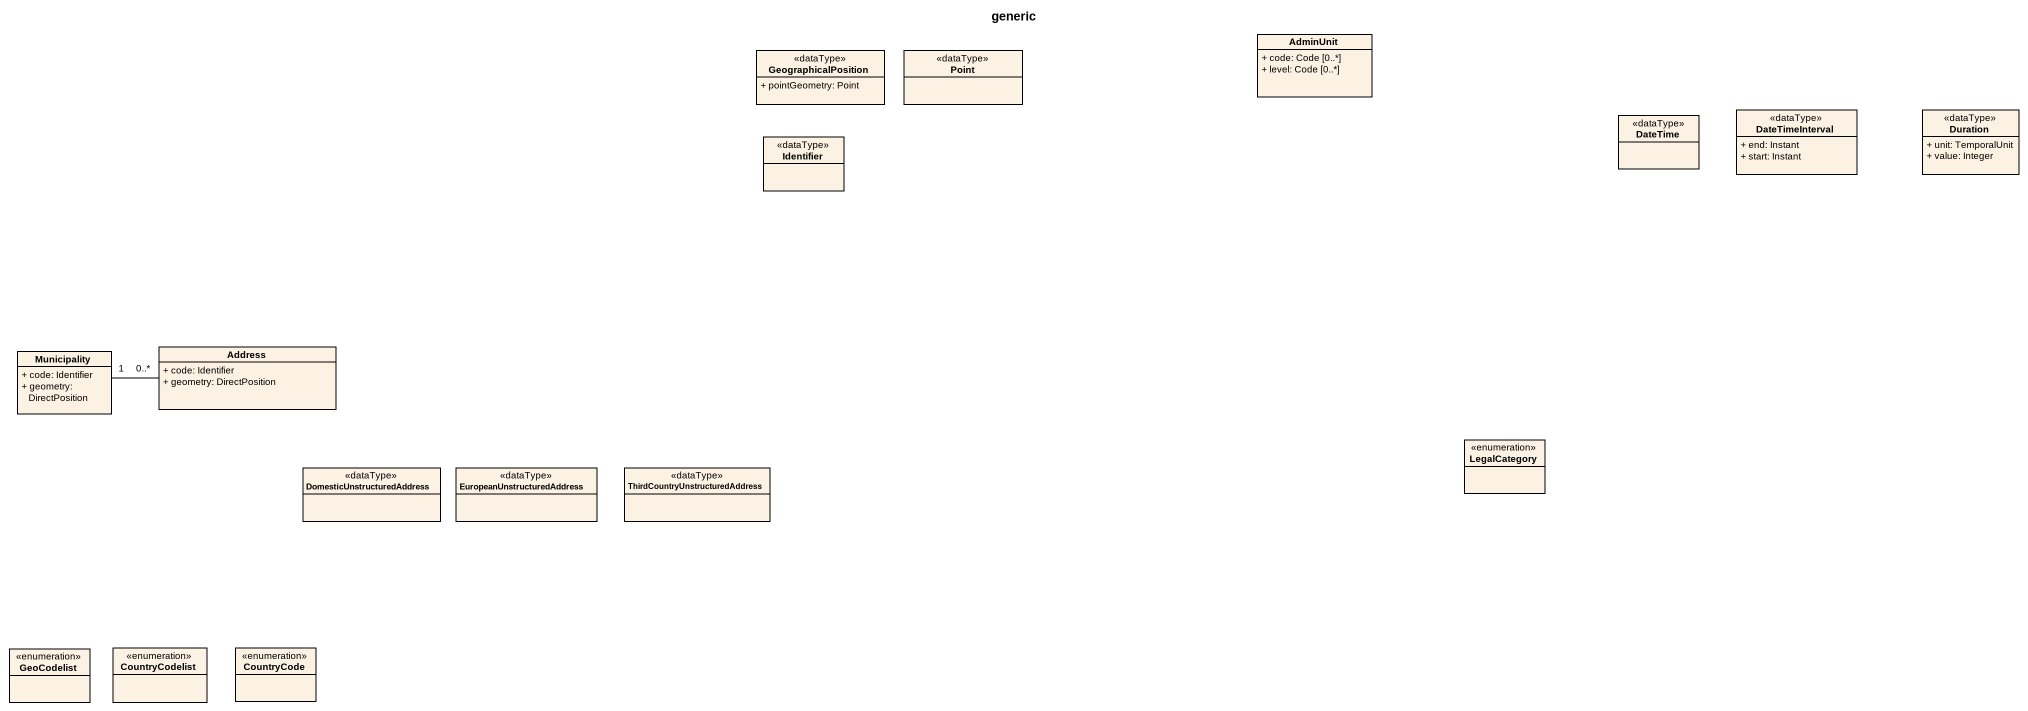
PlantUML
@startuml
title generic
hide circle
hide empty members
skinparam classAttributeIconSize 0
class GeographicalPosition <<dataType>> {
  + pointGeometry: Point
}
class Point <<dataType>>
class AdminUnit {
  + code: Code [0..*]
  + level: Code [0..*]
}
class DateTime <<dataType>>
class DateTimeInterval <<dataType>> {
  + end: Instant
  + start: Instant
}
class Duration <<dataType>> {
  + unit: TemporalUnit
  + value: Integer
}
class Identifier <<dataType>>
class Municipality {
  + code: Identifier
  + geometry: DirectPosition
}
class Address {
  + code: Identifier
  + geometry: DirectPosition
}
enum LegalCategory
class DomesticUnstructuredAddress <<dataType>>
class EuropeanUnstructuredAddress <<dataType>>
class "ThirdCountryUnstructuredAddress" as ThirdCountryUnstructuredAddr <<dataType>>
enum GeoCodelist
enum CountryCodelist
enum CountryCode
Municipality "1" -right- "0..*" Address
@enduml
